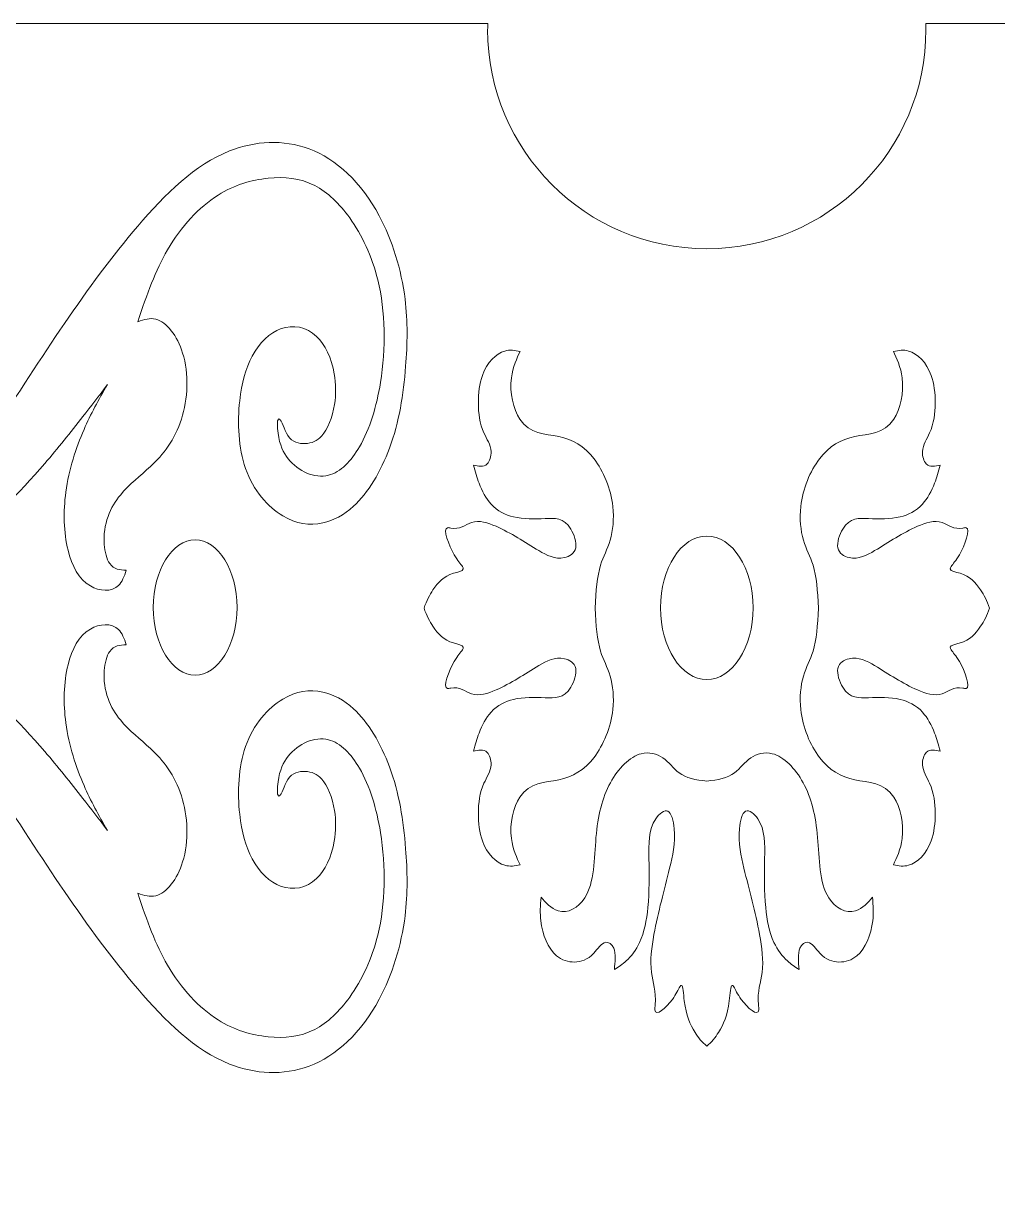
# Model space of a CAD drawing. Header units: millimetres. Extents: x -361 to 361, y -251 to 251.
# Drawn here: x -256.8 to -158.5, y 133.4 to 251.2 of the extents above; entities that cross this region are included whole.
import ezdxf

# ---------------------------------------------------------------- set-up
doc = ezdxf.new("R2010")
doc.units = ezdxf.units.MM
doc.header["$MEASUREMENT"] = 0
doc.layers.add('layer 1', color=7, linetype='Continuous')

msp = doc.modelspace()

# ---------------------------------------------------------------- linework, layer by layer
at = {"layer": 'layer 1', "lineweight": 9}
for points, knots in [([(-361.0487, 133.3888), (-361.0487, 133.3888), (-361.0487, 251.1888), (-361.0487, 251.1888), (-361.0487, 251.1888), (-361.0487, 251.1888), (-361.0487, 251.1888), (-361.0487, 251.1888), (-361.0487, 251.1888), (-361.0487, 251.1888), (-209.9237, 251.1888), (-209.9237, 251.1888)], [0, 0, 0, 0, 0.25, 0.25, 0.25, 0.25, 0.5, 0.5, 0.5, 0.5, 1, 1, 1, 1]), ([(-165.7737, 251.1888), (-165.7737, 251.1888), (-14.6486, 251.1888), (-14.6486, 251.1888), (-14.6486, 251.1888), (-14.6486, 251.1888), (-14.6486, 133.3888), (-14.6486, 133.3888)], [0, 0, 0, 0, 0.33333333, 0.33333333, 0.33333333, 0.33333333, 1, 1, 1, 1]), ([(-235.2217, 192.2889), (-235.2217, 192.2889), (-235.2217, 192.2889), (-235.2217, 192.2889), (-235.2217, 192.2889), (-235.2217, 192.2889), (-235.2217, 192.2889), (-235.2217, 192.2889)], [0, 0, 0, 0, 0.33333333, 0.33333333, 0.33333333, 0.33333333, 1, 1, 1, 1]), ([(-183.1754, 192.2595), (-183.1754, 192.2595), (-183.1754, 192.2595), (-183.1754, 192.2595), (-183.1754, 192.2595), (-183.1754, 192.2595), (-183.1754, 192.2595), (-183.1754, 192.2595)], [0, 0, 0, 0, 0.33333333, 0.33333333, 0.33333333, 0.33333333, 1, 1, 1, 1])]:
    msp.add_open_spline(points, degree=3, knots=knots, dxfattribs=at)
for points in [[(-209.9237, 251.1888), (-209.9309, 250.98), (-209.9487, 250.7745), (-209.9487, 250.5638)], [(-165.7487, 250.5638), (-165.7487, 250.7745), (-165.7664, 250.98), (-165.7737, 251.1888)], [(-209.9487, 250.5638), (-209.9487, 238.3585), (-200.054, 228.4638), (-187.8487, 228.4638)], [(-187.8487, 228.4638), (-175.6434, 228.4638), (-165.7487, 238.3585), (-165.7487, 250.5638)], [(-235.9739, 238.3209), (-233.4032, 239.3412), (-230.5666, 239.5129), (-227.9634, 238.5358)], [(-245.2391, 230.742), (-242.4528, 233.9976), (-239.4574, 236.9383), (-235.9739, 238.3209)], [(-227.9634, 238.5358), (-225.2015, 237.499), (-222.702, 235.1691), (-220.8896, 231.7828)], [(-227.3873, 234.8328), (-228.8731, 235.6009), (-230.4854, 235.7277), (-232.068, 235.5732)], [(-232.068, 235.5732), (-233.807, 235.4036), (-235.51, 234.894), (-237.1329, 233.8671)], [(-223.8589, 231.5639), (-224.9008, 233.0142), (-226.0964, 234.1655), (-227.3873, 234.8328)], [(-237.1329, 233.8671), (-239.0582, 232.6485), (-240.8706, 230.7017), (-242.2361, 228.3476)], [(-221.0247, 225.3216), (-221.6168, 227.7322), (-222.6314, 229.8556), (-223.8589, 231.5639)], [(-220.8896, 231.7828), (-219.5897, 229.3546), (-218.6432, 226.3833), (-218.2735, 223.368)], [(-259.7785, 210.0726), (-254.9117, 217.4923), (-250.4395, 224.6658), (-245.2391, 230.742)], [(-242.2361, 228.3476), (-243.4362, 226.2787), (-244.2911, 223.8954), (-245.2377, 221.1087)], [(-220.7603, 214.9675), (-220.1976, 218.4397), (-220.2415, 222.132), (-221.0247, 225.3216)], [(-218.2735, 223.368), (-217.998, 221.1198), (-218.0432, 218.8473), (-218.2182, 216.6137)], [(-245.2376, 221.1089), (-244.5812, 221.336), (-243.9952, 221.5054), (-243.4132, 221.3569)], [(-243.4132, 221.3569), (-242.3216, 221.0781), (-241.2445, 219.6805), (-240.7054, 217.9482)], [(-233.689, 217.6379), (-232.9646, 218.9983), (-231.9453, 220.0049), (-230.7573, 220.4096)], [(-230.7573, 220.4096), (-229.5836, 220.8093), (-228.2454, 220.6216), (-227.1932, 219.6142)], [(-227.1932, 219.6142), (-226.3446, 218.8016), (-225.682, 217.4557), (-225.4148, 215.847)], [(-240.7054, 217.9482), (-240.0571, 215.8646), (-240.187, 213.2968), (-240.8207, 211.2854)], [(-210.4804, 215.6881), (-210.0099, 217.0133), (-209.1011, 217.8977), (-208.2033, 218.1515)], [(-208.2033, 218.1515), (-207.7068, 218.2918), (-207.2137, 218.2393), (-206.6692, 218.0931)], [(-206.669, 218.0934), (-206.9889, 217.4955), (-207.4191, 216.5254), (-207.5551, 215.4563)], [(-169.0284, 218.0934), (-168.7083, 217.4955), (-168.2781, 216.5254), (-168.1422, 215.4563)], [(-167.4942, 218.1515), (-167.9906, 218.2918), (-168.4837, 218.2393), (-169.0283, 218.0931)], [(-165.2169, 215.6881), (-165.6874, 217.0133), (-166.5962, 217.8977), (-167.4942, 218.1515)], [(-234.9503, 213.1418), (-234.7577, 214.8892), (-234.3438, 216.4081), (-233.689, 217.6379)], [(-225.4148, 215.847), (-225.2503, 214.8571), (-225.2356, 213.7676), (-225.389, 212.7631)], [(-218.2182, 216.6137), (-218.4416, 213.7631), (-218.8764, 210.9757), (-219.8482, 208.3608)], [(-210.8861, 212.8705), (-210.8925, 213.9002), (-210.7685, 214.8767), (-210.4804, 215.6881)], [(-164.8113, 212.8705), (-164.8041, 213.9002), (-164.929, 214.8767), (-165.2169, 215.6881)], [(-248.272, 214.7865), (-249.1722, 213.5788), (-249.9692, 212.5621), (-250.7707, 211.5427)], [(-250.6535, 210.2312), (-249.9616, 211.823), (-249.2088, 213.2082), (-248.2722, 214.7864)], [(-222.8707, 208.4969), (-221.8191, 210.3027), (-221.1467, 212.5831), (-220.7603, 214.9675)], [(-207.5551, 215.4563), (-207.7449, 213.9633), (-207.3609, 212.2768), (-206.7102, 211.2765)], [(-168.1422, 215.4563), (-167.9523, 213.9633), (-168.3364, 212.2768), (-168.9871, 211.2765)], [(-234.3686, 206.3146), (-235.0843, 208.3727), (-235.1931, 210.9388), (-234.9503, 213.1418)], [(-225.389, 212.7631), (-225.5916, 211.437), (-226.0875, 210.2591), (-226.6783, 209.5884)], [(-210.3202, 209.8891), (-210.7557, 210.8535), (-210.8803, 211.8863), (-210.8861, 212.8705)], [(-165.3772, 209.8891), (-164.9416, 210.8535), (-164.8171, 211.8863), (-164.8113, 212.8705)], [(-250.7707, 211.5427), (-252.0261, 209.9457), (-253.2924, 208.3415), (-254.5983, 206.8236)], [(-240.8207, 211.2854), (-241.4814, 209.1884), (-242.6897, 207.6962), (-243.951, 206.5132)], [(-231.0359, 211.2891), (-231.2026, 211.1997), (-231.169, 210.4659), (-231.0839, 209.8515)], [(-230.9606, 211.2923), (-230.9867, 211.3031), (-231.0131, 211.3004), (-231.0359, 211.2891)], [(-230.1078, 209.6314), (-230.4884, 210.216), (-230.7114, 211.2009), (-230.9606, 211.2923)], [(-206.7102, 211.2765), (-205.7291, 209.7682), (-204.1418, 209.8192), (-202.7777, 209.5318)], [(-168.9871, 211.2765), (-169.9681, 209.7682), (-171.5555, 209.8192), (-172.9195, 209.5318)], [(-252.4901, 203.9297), (-252.184, 206.2386), (-251.4601, 208.3753), (-250.6535, 210.2312)], [(-231.0839, 209.8515), (-230.9176, 208.6501), (-230.5548, 207.9047), (-230.0576, 207.2866)], [(-209.6052, 208.0177), (-209.6431, 208.6937), (-210.044, 209.2777), (-210.3202, 209.8891)], [(-166.0921, 208.0177), (-166.0543, 208.6937), (-165.6533, 209.2777), (-165.3772, 209.8891)], [(-228.3543, 208.8213), (-228.9395, 208.7996), (-229.6418, 208.9156), (-230.1078, 209.6314)], [(-226.6783, 209.5884), (-227.1439, 209.0599), (-227.6686, 208.8464), (-228.3543, 208.8213)], [(-202.7777, 209.5318), (-201.37, 209.2354), (-200.2002, 208.5786), (-199.2099, 207.2723)], [(-172.9195, 209.5318), (-174.3272, 209.2354), (-175.497, 208.5786), (-176.4873, 207.2723)], [(-226.0085, 205.6215), (-224.78, 205.9286), (-223.7058, 207.063), (-222.8707, 208.4969)], [(-219.8482, 208.3608), (-220.7118, 206.0369), (-221.9995, 203.8493), (-223.4734, 202.4939)], [(-209.9806, 206.7694), (-209.7292, 207.0288), (-209.5788, 207.5458), (-209.6052, 208.0177)], [(-165.7168, 206.7694), (-165.9682, 207.0288), (-166.1186, 207.5458), (-166.0921, 208.0177)], [(-254.5983, 206.8236), (-257.2549, 203.7354), (-260.075, 201.004), (-262.9639, 198.489)], [(-243.951, 206.5132), (-244.9821, 205.5458), (-246.0485, 204.785), (-246.9852, 203.6312)], [(-230.6064, 201.533), (-232.0795, 202.4232), (-233.5865, 204.0655), (-234.3686, 206.3146)], [(-230.0576, 207.2866), (-229.026, 206.0043), (-227.416, 205.2699), (-226.0085, 205.6215)], [(-210.82, 204.8259), (-211.0354, 205.3879), (-211.1948, 205.9655), (-211.3704, 206.6527)], [(-211.3701, 206.6539), (-210.9097, 206.5544), (-210.3411, 206.3968), (-209.9806, 206.7694)], [(-199.2099, 207.2723), (-198.2848, 206.0521), (-197.5164, 204.2651), (-197.3221, 202.4603)], [(-176.4873, 207.2723), (-177.4124, 206.0521), (-178.1808, 204.2651), (-178.3751, 202.4603)], [(-164.3273, 206.6539), (-164.7877, 206.5544), (-165.3562, 206.3968), (-165.7168, 206.7694)], [(-164.8774, 204.8259), (-164.662, 205.3879), (-164.5026, 205.9655), (-164.327, 206.6527)], [(-252.2662, 198.0658), (-252.7082, 199.8625), (-252.7514, 201.9588), (-252.4901, 203.9297)], [(-209.6056, 202.7168), (-210.0997, 203.2687), (-210.5158, 204.0319), (-210.82, 204.8259)], [(-166.0919, 202.7168), (-165.5977, 203.2687), (-165.1816, 204.0319), (-164.8774, 204.8259)], [(-246.9852, 203.6312), (-247.4733, 203.0299), (-247.926, 202.3219), (-248.2334, 201.4619)], [(-207.3469, 201.4278), (-208.1475, 201.6199), (-208.9461, 201.9802), (-209.6056, 202.7168)], [(-168.3506, 201.4278), (-167.5501, 201.6199), (-166.7513, 201.9802), (-166.0919, 202.7168)], [(-248.2334, 201.4619), (-248.5334, 200.623), (-248.695, 199.6395), (-248.6175, 198.6419)], [(-226.5597, 200.8284), (-227.9009, 200.5278), (-229.2392, 200.7067), (-230.6064, 201.533)], [(-223.4734, 202.4939), (-224.4484, 201.5971), (-225.5051, 201.0647), (-226.5597, 200.8284)], [(-197.3221, 202.4603), (-197.1915, 201.247), (-197.3205, 200.0258), (-197.5928, 199.0843)], [(-178.3751, 202.4603), (-178.5058, 201.247), (-178.3767, 200.0258), (-178.1044, 199.0843)], [(-213.319, 197.602), (-213.8696, 198.5609), (-214.4935, 200.2482), (-214.0075, 200.3368)], [(-214.0075, 200.3368), (-213.9169, 200.3531), (-213.7877, 200.315), (-213.6646, 200.2893)], [(-213.6646, 200.2893), (-212.7771, 200.1086), (-212.199, 200.6519), (-211.5741, 200.8571)], [(-211.5741, 200.8571), (-210.787, 201.1155), (-209.9256, 200.8381), (-209.101, 200.4751)], [(-209.101, 200.4751), (-207.6018, 199.8166), (-206.2242, 198.8806), (-204.7785, 198.0246)], [(-204.1421, 201.2628), (-205.2647, 201.2123), (-206.3075, 201.1783), (-207.3469, 201.4278)], [(-201.563, 200.2016), (-202.2676, 201.3553), (-203.2312, 201.3037), (-204.1421, 201.2628)], [(-174.1344, 200.2016), (-173.4298, 201.3553), (-172.4663, 201.3037), (-171.5553, 201.2628)], [(-171.5553, 201.2628), (-170.4328, 201.2123), (-169.39, 201.1783), (-168.3506, 201.4278)], [(-166.5965, 200.4751), (-168.0956, 199.8166), (-169.4732, 198.8806), (-170.919, 198.0246)], [(-164.1234, 200.8571), (-164.9105, 201.1155), (-165.7718, 200.8381), (-166.5965, 200.4751)], [(-162.0329, 200.2893), (-162.9204, 200.1086), (-163.4985, 200.6519), (-164.1234, 200.8571)], [(-162.3784, 197.602), (-161.8279, 198.5609), (-161.204, 200.2482), (-161.69, 200.3368)], [(-161.69, 200.3368), (-161.7806, 200.3531), (-161.9097, 200.315), (-162.0329, 200.2893)], [(-239.4424, 199.0994), (-241.7734, 199.0994), (-243.6631, 196.0503), (-243.6632, 192.2889)], [(-235.2217, 192.2889), (-235.2217, 196.0503), (-237.1114, 199.0994), (-239.4424, 199.0994)], [(-201.0633, 198.2968), (-200.9558, 198.8445), (-201.2305, 199.6572), (-201.563, 200.2016)], [(-197.5928, 199.0843), (-197.8667, 198.1386), (-198.2859, 197.4752), (-198.5667, 196.5565)], [(-187.8478, 199.4964), (-190.4283, 199.4964), (-192.5204, 196.2564), (-192.5204, 192.2595)], [(-183.1754, 192.2595), (-183.1754, 196.2564), (-185.2673, 199.4964), (-187.8478, 199.4964)], [(-178.1044, 199.0843), (-177.8305, 198.1386), (-177.4115, 197.4752), (-177.1306, 196.5565)], [(-174.6341, 198.2968), (-174.7417, 198.8445), (-174.4669, 199.6572), (-174.1344, 200.2016)], [(-250.0081, 194.4589), (-251.1796, 195.1363), (-251.8772, 196.4853), (-252.2662, 198.0658)], [(-248.6175, 198.6419), (-248.5607, 197.909), (-248.3747, 197.1684), (-248.0607, 196.7206)], [(-204.7785, 198.0246), (-203.984, 197.5544), (-203.1691, 197.1081), (-202.1982, 197.3293)], [(-202.1982, 197.3293), (-201.707, 197.4413), (-201.1759, 197.7238), (-201.0633, 198.2968)], [(-173.4992, 197.3293), (-173.9904, 197.4413), (-174.5215, 197.7238), (-174.6341, 198.2968)], [(-170.919, 198.0246), (-171.7134, 197.5544), (-172.5283, 197.1081), (-173.4992, 197.3293)], [(-212.4968, 196.4288), (-212.6628, 196.691), (-212.9767, 197.0056), (-213.319, 197.602)], [(-163.2007, 196.4288), (-163.0347, 196.691), (-162.7207, 197.0056), (-162.3784, 197.602)], [(-248.0607, 196.7206), (-247.6499, 196.1352), (-247.02, 196.0504), (-246.3898, 196.0699)], [(-246.3902, 196.069), (-246.5908, 195.4099), (-246.82, 194.8647), (-247.1685, 194.5179)], [(-215.4646, 194.0553), (-214.9442, 194.8388), (-214.3797, 195.4417), (-213.405, 195.737)], [(-213.405, 195.737), (-212.961, 195.8715), (-212.4315, 195.9422), (-212.4045, 196.1733)], [(-212.4045, 196.1733), (-212.3959, 196.2459), (-212.4367, 196.3339), (-212.4968, 196.4288)], [(-198.5667, 196.5565), (-198.9049, 195.4496), (-199.0425, 193.9718), (-199.1032, 192.2263)], [(-177.1306, 196.5565), (-176.7924, 195.4496), (-176.6548, 193.9718), (-176.594, 192.2263)], [(-163.2929, 196.1733), (-163.3017, 196.2459), (-163.2607, 196.3339), (-163.2007, 196.4288)], [(-162.2923, 195.737), (-162.7365, 195.8715), (-163.2658, 195.9422), (-163.2929, 196.1733)], [(-160.2327, 194.0553), (-160.7532, 194.8388), (-161.3177, 195.4417), (-162.2923, 195.737)], [(-247.1685, 194.5179), (-247.8803, 193.8094), (-249.0898, 193.9279), (-250.0081, 194.4589)], [(-216.3636, 192.2246), (-216.1106, 192.9825), (-215.7965, 193.5556), (-215.4646, 194.0553)], [(-159.3337, 192.2246), (-159.5868, 192.9825), (-159.9008, 193.5556), (-160.2327, 194.0553)], [(-243.6632, 192.2889), (-243.6632, 188.5274), (-241.7734, 185.4779), (-239.4424, 185.4779)], [(-239.4424, 185.4779), (-237.1114, 185.4779), (-235.2217, 188.5272), (-235.2217, 192.2889)], [(-216.3636, 192.2246), (-216.1106, 191.4667), (-215.7965, 190.8935), (-215.4646, 190.3939)], [(-198.5667, 187.8949), (-198.9049, 189.0018), (-199.0425, 190.4794), (-199.1032, 192.2251)], [(-192.5204, 192.2595), (-192.5204, 188.2623), (-190.4285, 185.0221), (-187.8478, 185.0221)], [(-187.8478, 185.0221), (-185.2673, 185.0221), (-183.1754, 188.2623), (-183.1754, 192.2595)], [(-177.1306, 187.8949), (-176.7924, 189.0018), (-176.6548, 190.4794), (-176.594, 192.2251)], [(-159.3337, 192.2246), (-159.5868, 191.4667), (-159.9008, 190.8935), (-160.2327, 190.3939)], [(-250.0081, 190.119), (-251.1796, 189.4416), (-251.8772, 188.0928), (-252.2662, 186.5119)], [(-247.1685, 190.06), (-247.8803, 190.7683), (-249.0898, 190.65), (-250.0081, 190.119)], [(-246.3902, 188.5087), (-246.5908, 189.1679), (-246.82, 189.7131), (-247.1685, 190.06)], [(-215.4646, 190.3939), (-214.9442, 189.6102), (-214.3797, 189.0075), (-213.405, 188.7122)], [(-160.2327, 190.3939), (-160.7532, 189.6102), (-161.3177, 189.0075), (-162.2923, 188.7122)], [(-248.0607, 187.8573), (-247.6499, 188.4427), (-247.02, 188.5276), (-246.3898, 188.508)], [(-213.405, 188.7122), (-212.961, 188.5777), (-212.4315, 188.5071), (-212.4045, 188.2757)], [(-162.2923, 188.7122), (-162.7365, 188.5777), (-163.2658, 188.5071), (-163.2929, 188.2757)], [(-248.6175, 185.936), (-248.5607, 186.6689), (-248.3747, 187.4095), (-248.0607, 187.8573)], [(-212.4968, 188.0203), (-212.6628, 187.758), (-212.9767, 187.4432), (-213.319, 186.8468)], [(-212.4045, 188.2757), (-212.3959, 188.2034), (-212.4367, 188.1154), (-212.4968, 188.0203)], [(-204.7785, 186.4242), (-203.984, 186.8947), (-203.1691, 187.3407), (-202.1982, 187.1197)], [(-197.5928, 185.3667), (-197.8667, 186.3124), (-198.2859, 186.9758), (-198.5667, 187.8949)], [(-178.1044, 185.3667), (-177.8305, 186.3124), (-177.4115, 186.9758), (-177.1306, 187.8949)], [(-170.919, 186.4242), (-171.7134, 186.8947), (-172.5283, 187.3407), (-173.4992, 187.1197)], [(-163.2929, 188.2757), (-163.3017, 188.2034), (-163.2607, 188.1154), (-163.2007, 188.0203)], [(-163.2007, 188.0203), (-163.0347, 187.758), (-162.7207, 187.4432), (-162.3784, 186.8468)], [(-252.2662, 186.5119), (-252.7082, 184.7152), (-252.7514, 182.6189), (-252.4901, 180.6481)], [(-213.319, 186.8468), (-213.8696, 185.8879), (-214.4935, 184.2004), (-214.0075, 184.1121)], [(-209.101, 183.9738), (-207.6018, 184.6322), (-206.2242, 185.5684), (-204.7785, 186.4242)], [(-202.1982, 187.1197), (-201.707, 187.0078), (-201.1759, 186.725), (-201.0633, 186.152)], [(-201.0633, 186.152), (-200.9558, 185.6045), (-201.2305, 184.7918), (-201.563, 184.2474)], [(-174.6341, 186.152), (-174.7417, 185.6045), (-174.4669, 184.7918), (-174.1344, 184.2474)], [(-173.4992, 187.1197), (-173.9904, 187.0078), (-174.5215, 186.725), (-174.6341, 186.152)], [(-166.5965, 183.9738), (-168.0956, 184.6322), (-169.4732, 185.5684), (-170.919, 186.4242)], [(-162.3784, 186.8468), (-161.8279, 185.8879), (-161.204, 184.2004), (-161.69, 184.1121)], [(-254.5983, 177.7541), (-257.2549, 180.8425), (-260.075, 183.5739), (-262.9639, 186.0889)], [(-248.2334, 183.116), (-248.5334, 183.9547), (-248.695, 184.9382), (-248.6175, 185.936)], [(-197.3221, 181.991), (-197.1915, 183.2041), (-197.3205, 184.4252), (-197.5928, 185.3667)], [(-178.3751, 181.991), (-178.5058, 183.2041), (-178.3767, 184.4252), (-178.1044, 185.3667)], [(-226.5597, 183.7493), (-227.9009, 184.0498), (-229.2392, 183.8711), (-230.6064, 183.0449)], [(-214.0075, 184.1121), (-213.9169, 184.0957), (-213.7877, 184.1337), (-213.6646, 184.1596)], [(-213.6646, 184.1596), (-212.7771, 184.3403), (-212.199, 183.797), (-211.5741, 183.5919)], [(-211.5741, 183.5919), (-210.787, 183.3335), (-209.9256, 183.611), (-209.101, 183.9738)], [(-201.563, 184.2474), (-202.2676, 183.0936), (-203.2312, 183.1453), (-204.1421, 183.1862)], [(-174.1344, 184.2474), (-173.4298, 183.0936), (-172.4663, 183.1453), (-171.5553, 183.1862)], [(-164.1234, 183.5919), (-164.9105, 183.3335), (-165.7718, 183.611), (-166.5965, 183.9738)], [(-162.0329, 184.1596), (-162.9204, 184.3403), (-163.4985, 183.797), (-164.1234, 183.5919)], [(-161.69, 184.1121), (-161.7806, 184.0957), (-161.9097, 184.1337), (-162.0329, 184.1596)], [(-246.9852, 180.9467), (-247.4733, 181.548), (-247.926, 182.256), (-248.2334, 183.116)], [(-230.6064, 183.0449), (-232.0795, 182.1544), (-233.5865, 180.5121), (-234.3686, 178.263)], [(-223.4734, 182.0839), (-224.4484, 182.9805), (-225.5051, 183.5131), (-226.5597, 183.7493)], [(-207.3469, 183.0213), (-208.1475, 182.8292), (-208.9461, 182.4688), (-209.6056, 181.7322)], [(-204.1421, 183.1862), (-205.2647, 183.2365), (-206.3075, 183.2704), (-207.3469, 183.0213)], [(-171.5553, 183.1862), (-170.4328, 183.2365), (-169.39, 183.2704), (-168.3506, 183.0213)], [(-168.3506, 183.0213), (-167.5501, 182.8292), (-166.7513, 182.4688), (-166.0919, 181.7322)], [(-219.8482, 176.217), (-220.7118, 178.5407), (-221.9995, 180.7283), (-223.4734, 182.0839)], [(-209.6056, 181.7322), (-210.0997, 181.1803), (-210.5158, 180.4171), (-210.82, 179.6233)], [(-199.2099, 177.1789), (-198.2848, 178.3992), (-197.5164, 180.1862), (-197.3221, 181.991)], [(-176.4873, 177.1789), (-177.4124, 178.3992), (-178.1808, 180.1862), (-178.3751, 181.991)], [(-166.0919, 181.7322), (-165.5977, 181.1803), (-165.1816, 180.4171), (-164.8774, 179.6233)], [(-252.4901, 180.6481), (-252.184, 178.3393), (-251.4601, 176.2025), (-250.6535, 174.3467)], [(-243.951, 178.0647), (-244.9821, 179.0321), (-246.0485, 179.7927), (-246.9852, 180.9467)], [(-230.0576, 177.2904), (-229.026, 178.5727), (-227.416, 179.3072), (-226.0085, 178.9554)], [(-210.82, 179.6233), (-211.0354, 179.0611), (-211.1948, 178.4837), (-211.3704, 177.7963)], [(-164.8774, 179.6233), (-164.662, 179.0611), (-164.5026, 178.4837), (-164.327, 177.7963)], [(-240.8207, 173.2923), (-241.4814, 175.3892), (-242.6897, 176.8815), (-243.951, 178.0647)], [(-234.3686, 178.263), (-235.0843, 176.2049), (-235.1931, 173.6388), (-234.9503, 171.4358)], [(-226.0085, 178.9554), (-224.78, 178.6486), (-223.7058, 177.514), (-222.8707, 176.0802)], [(-211.3701, 177.7972), (-210.9097, 177.8966), (-210.3411, 178.0542), (-209.9806, 177.6817)], [(-164.3273, 177.7972), (-164.7877, 177.8966), (-165.3562, 178.0542), (-165.7168, 177.6817)], [(-250.7707, 173.0352), (-252.0261, 174.6322), (-253.2924, 176.2362), (-254.5983, 177.7541)], [(-231.0839, 174.7257), (-230.9176, 175.9271), (-230.5548, 176.6723), (-230.0576, 177.2904)], [(-209.9806, 177.6817), (-209.7292, 177.4222), (-209.5788, 176.9055), (-209.6052, 176.4336)], [(-202.7777, 174.9192), (-201.37, 175.2158), (-200.2002, 175.8726), (-199.2099, 177.1789)], [(-197.563, 174.6261), (-196.7752, 176.0589), (-195.6214, 177.2491), (-194.4562, 177.5501)], [(-194.4562, 177.5501), (-193.673, 177.7523), (-192.8845, 177.5525), (-192.2768, 177.1308)], [(-192.2768, 177.1308), (-191.6661, 176.7066), (-191.2378, 176.0573), (-190.6446, 175.6224)], [(-183.4207, 177.1308), (-184.0311, 176.7066), (-184.4594, 176.0573), (-185.0527, 175.6224)], [(-181.2411, 177.5501), (-182.0243, 177.7523), (-182.8128, 177.5525), (-183.4207, 177.1308)], [(-178.1344, 174.6261), (-178.9222, 176.0589), (-180.0759, 177.2491), (-181.2411, 177.5501)], [(-172.9195, 174.9192), (-174.3272, 175.2158), (-175.497, 175.8726), (-176.4873, 177.1789)], [(-165.7168, 177.6817), (-165.9682, 177.4222), (-166.1186, 176.9055), (-166.0921, 176.4336)], [(-228.3543, 175.7563), (-228.9395, 175.778), (-229.6418, 175.6623), (-230.1078, 174.9463)], [(-226.6783, 174.9893), (-227.1439, 175.5177), (-227.6686, 175.7312), (-228.3543, 175.7563)], [(-222.8707, 176.0802), (-221.8191, 174.2745), (-221.1467, 171.9939), (-220.7603, 169.6095)], [(-218.2182, 167.9639), (-218.4416, 170.8146), (-218.8764, 173.6019), (-219.8482, 176.217)], [(-209.6052, 176.4336), (-209.6431, 175.7573), (-210.044, 175.1735), (-210.3202, 174.5622)], [(-190.6446, 175.6224), (-189.9299, 175.0984), (-188.976, 174.8855), (-187.8489, 174.7914)], [(-185.0527, 175.6224), (-185.7673, 175.0984), (-186.7214, 174.8855), (-187.8483, 174.7914)], [(-166.0921, 176.4336), (-166.0543, 175.7573), (-165.6533, 175.1735), (-165.3772, 174.5622)], [(-259.7785, 174.5049), (-254.9117, 167.0854), (-250.4395, 159.9119), (-245.2391, 153.8355)], [(-250.6535, 174.3467), (-249.9616, 172.7549), (-249.2088, 171.3695), (-248.2722, 169.7913)], [(-231.0359, 173.2879), (-231.2026, 173.3773), (-231.169, 174.1113), (-231.0839, 174.7257)], [(-230.1078, 174.9463), (-230.4884, 174.3616), (-230.7114, 173.3768), (-230.9606, 173.2855)], [(-225.389, 171.8145), (-225.5916, 173.1406), (-226.0875, 174.3187), (-226.6783, 174.9893)], [(-210.3202, 174.5622), (-210.7557, 173.5978), (-210.8803, 172.565), (-210.8861, 171.5808)], [(-206.7102, 173.1748), (-205.7291, 174.683), (-204.1418, 174.632), (-202.7777, 174.9192)], [(-199.0217, 169.0996), (-198.8304, 171.2803), (-198.4063, 173.0922), (-197.563, 174.6261)], [(-176.6756, 169.0996), (-176.867, 171.2803), (-177.291, 173.0922), (-178.1344, 174.6261)], [(-168.9871, 173.1748), (-169.9681, 174.683), (-171.5555, 174.632), (-172.9195, 174.9192)], [(-165.3772, 174.5622), (-164.9416, 173.5978), (-164.8171, 172.565), (-164.8113, 171.5808)], [(-240.7054, 166.6297), (-240.0571, 168.7131), (-240.187, 171.2809), (-240.8207, 173.2923)], [(-230.9606, 173.2855), (-230.9867, 173.2746), (-231.0131, 173.2774), (-231.0359, 173.2879)], [(-207.5551, 168.9947), (-207.7449, 170.4877), (-207.3609, 172.1744), (-206.7102, 173.1748)], [(-168.1422, 168.9947), (-167.9523, 170.4877), (-168.3364, 172.1744), (-168.9871, 173.1748)], [(-248.272, 169.7912), (-249.1722, 170.999), (-249.9692, 172.0156), (-250.7707, 173.0352)], [(-234.9503, 171.4358), (-234.7577, 169.6886), (-234.3438, 168.1697), (-233.689, 166.9399)], [(-225.4148, 168.7306), (-225.2503, 169.7207), (-225.2356, 170.8102), (-225.389, 171.8145)], [(-210.8861, 171.5808), (-210.8925, 170.5511), (-210.7685, 169.5744), (-210.4804, 168.7632)], [(-192.9982, 170.9831), (-193.7432, 169.8918), (-193.7098, 168.3993), (-193.6834, 166.9883)], [(-191.7685, 171.7569), (-192.1221, 171.9238), (-192.6468, 171.4982), (-192.9982, 170.9831)], [(-191.1438, 169.9993), (-191.2161, 170.7601), (-191.3987, 171.5827), (-191.7685, 171.7569)], [(-184.5524, 169.9993), (-184.48, 170.7601), (-184.2975, 171.5827), (-183.9277, 171.7569)], [(-183.9277, 171.7569), (-183.5742, 171.9238), (-183.0495, 171.4982), (-182.6981, 170.9831)], [(-182.6981, 170.9831), (-181.9532, 169.8918), (-181.9865, 168.3993), (-182.0129, 166.9883)], [(-164.8113, 171.5808), (-164.8041, 170.5511), (-164.929, 169.5744), (-165.2169, 168.7632)], [(-191.5927, 166.0026), (-191.2891, 167.2332), (-191.0011, 168.4954), (-191.1438, 169.9993)], [(-184.1034, 166.0026), (-184.4071, 167.2332), (-184.695, 168.4954), (-184.5524, 169.9993)], [(-227.1932, 164.9634), (-226.3446, 165.7761), (-225.682, 167.122), (-225.4148, 168.7306)], [(-220.7603, 169.6095), (-220.1976, 166.1375), (-220.2415, 162.445), (-221.0247, 159.2556)], [(-210.4804, 168.7632), (-210.0099, 167.4378), (-209.1011, 166.5534), (-208.2033, 166.2997)], [(-206.669, 166.3576), (-206.9889, 166.9557), (-207.4191, 167.9256), (-207.5551, 168.9947)], [(-200.1481, 163.0088), (-199.1744, 164.5284), (-199.2073, 166.9871), (-199.0217, 169.0996)], [(-175.5492, 163.0088), (-176.523, 164.5284), (-176.4901, 166.9871), (-176.6756, 169.0996)], [(-169.0284, 166.3576), (-168.7083, 166.9557), (-168.2781, 167.9256), (-168.1422, 168.9947)], [(-165.2169, 168.7632), (-165.6874, 167.4378), (-166.5962, 166.5534), (-167.4942, 166.2997)], [(-218.2735, 161.2097), (-217.998, 163.4578), (-218.0432, 165.7303), (-218.2182, 167.9639)], [(-243.4132, 163.2208), (-242.3216, 163.4996), (-241.2445, 164.8972), (-240.7054, 166.6297)], [(-233.689, 166.9399), (-232.9646, 165.5795), (-231.9453, 164.5728), (-230.7573, 164.1681)], [(-208.2033, 166.2997), (-207.7068, 166.1595), (-207.2137, 166.2119), (-206.6692, 166.3578)], [(-193.6834, 166.9883), (-193.6507, 165.2495), (-193.629, 163.6344), (-193.7898, 162.0244)], [(-182.0129, 166.9883), (-182.0456, 165.2495), (-182.0675, 163.6344), (-181.9064, 162.0244)], [(-167.4942, 166.2997), (-167.9906, 166.1595), (-168.4837, 166.2119), (-169.0283, 166.3578)], [(-230.7573, 164.1681), (-229.5836, 163.7683), (-228.2454, 163.9562), (-227.1932, 164.9634)], [(-193.1749, 159.3074), (-192.7498, 161.6295), (-192.1454, 163.7633), (-191.5927, 166.0026)], [(-182.5214, 159.3074), (-182.9465, 161.6295), (-183.5509, 163.7633), (-184.1034, 166.0026)], [(-242.2361, 156.2296), (-243.4362, 158.2983), (-244.2911, 160.6818), (-245.2377, 163.4683)], [(-245.2376, 163.4689), (-244.5812, 163.2417), (-243.9952, 163.0723), (-243.4132, 163.2208)], [(-204.5868, 160.6981), (-204.6774, 161.4672), (-204.6435, 162.2309), (-204.5493, 163.0743)], [(-204.5494, 163.0726), (-204.1632, 162.5769), (-203.537, 161.9107), (-202.8467, 161.7001)], [(-202.8467, 161.7001), (-201.8828, 161.4061), (-200.7939, 162.0009), (-200.1481, 163.0088)], [(-172.8507, 161.7001), (-173.8146, 161.4061), (-174.9034, 162.0009), (-175.5492, 163.0088)], [(-171.148, 163.0726), (-171.5342, 162.5769), (-172.1603, 161.9107), (-172.8507, 161.7001)], [(-171.1105, 160.6981), (-171.02, 161.4672), (-171.0539, 162.2309), (-171.148, 163.0743)], [(-193.7898, 162.0244), (-193.9139, 160.7843), (-194.1465, 159.5474), (-194.622, 158.5259)], [(-181.9064, 162.0244), (-181.7824, 160.7843), (-181.5497, 159.5474), (-181.0742, 158.5259)], [(-220.8896, 152.7948), (-219.5897, 155.223), (-218.6432, 158.1945), (-218.2735, 161.2097)], [(-202.9964, 157.171), (-203.8519, 157.8998), (-204.4229, 159.3073), (-204.5868, 160.6981)], [(-172.7009, 157.171), (-171.8454, 157.8998), (-171.2744, 159.3073), (-171.1105, 160.6981)], [(-221.0247, 159.2556), (-221.6168, 156.8449), (-222.6314, 154.7216), (-223.8589, 153.013)], [(-193.4214, 155.4766), (-193.5883, 156.696), (-193.4092, 158.0301), (-193.1749, 159.3074)], [(-182.2749, 155.4766), (-182.108, 156.696), (-182.2872, 158.0301), (-182.5214, 159.3074)], [(-198.0442, 158.5267), (-198.4808, 158.468), (-198.8578, 157.8469), (-199.2524, 157.4192)], [(-197.2384, 157.9452), (-197.4059, 158.3346), (-197.7396, 158.5676), (-198.0442, 158.5267)], [(-197.1638, 155.7929), (-197.0996, 156.5062), (-196.9979, 157.3866), (-197.2384, 157.9452)], [(-194.622, 158.5259), (-194.9784, 157.7603), (-195.4711, 157.116), (-195.9836, 156.6448)], [(-181.0742, 158.5259), (-180.7178, 157.7603), (-180.2251, 157.116), (-179.7126, 156.6448)], [(-178.5336, 155.7929), (-178.5978, 156.5062), (-178.6995, 157.3866), (-178.459, 157.9452)], [(-178.459, 157.9452), (-178.2915, 158.3346), (-177.9577, 158.5676), (-177.6531, 158.5267)], [(-177.6531, 158.5267), (-177.2165, 158.468), (-176.8395, 157.8469), (-176.4449, 157.4192)], [(-201.1773, 156.5427), (-201.8421, 156.5318), (-202.4725, 156.7247), (-202.9964, 157.171)], [(-199.2524, 157.4192), (-199.875, 156.7446), (-200.5419, 156.5517), (-201.1773, 156.5427)], [(-176.4449, 157.4192), (-175.8222, 156.7446), (-175.1555, 156.5517), (-174.52, 156.5427)], [(-174.52, 156.5427), (-173.8553, 156.5318), (-173.2248, 156.7247), (-172.7009, 157.171)], [(-237.1329, 150.7101), (-239.0582, 151.9285), (-240.8706, 153.8755), (-242.2361, 156.2296)], [(-195.9836, 156.6448), (-196.3466, 156.3112), (-196.7193, 156.0643), (-197.163, 155.7921)], [(-179.7126, 156.6448), (-179.3498, 156.3112), (-178.9769, 156.0643), (-178.5332, 155.7921)], [(-193.0549, 152.2386), (-192.9383, 153.6135), (-193.289, 154.5088), (-193.4214, 155.4766)], [(-182.6414, 152.2386), (-182.7582, 153.6135), (-182.4074, 154.5088), (-182.2749, 155.4766)], [(-245.2391, 153.8355), (-242.4528, 150.5799), (-239.4574, 147.6392), (-235.9739, 146.2566)], [(-190.5625, 154.0476), (-190.7318, 153.7906), (-190.935, 153.3043), (-191.3201, 152.7738)], [(-190.3976, 154.1906), (-190.4442, 154.2042), (-190.5011, 154.1406), (-190.5625, 154.0476)], [(-190.1157, 152.6407), (-190.2026, 153.3287), (-190.2482, 154.1488), (-190.3976, 154.1906)], [(-185.5804, 152.6407), (-185.4936, 153.3287), (-185.448, 154.1488), (-185.2986, 154.1906)], [(-185.2986, 154.1906), (-185.2519, 154.2042), (-185.1951, 154.1406), (-185.1337, 154.0476)], [(-185.1337, 154.0476), (-184.9644, 153.7906), (-184.7612, 153.3043), (-184.3761, 152.7738)], [(-227.9634, 146.042), (-225.2015, 147.0786), (-222.702, 149.4086), (-220.8896, 152.7948)], [(-223.8589, 153.013), (-224.9008, 151.5628), (-226.0964, 150.4115), (-227.3873, 149.7442)], [(-193.0856, 151.7076), (-193.0962, 151.8479), (-193.0716, 152.0479), (-193.0549, 152.2386)], [(-191.3201, 152.7738), (-191.9392, 151.9211), (-193.0285, 150.9549), (-193.0856, 151.7076)], [(-189.03, 149.4506), (-189.536, 150.2568), (-189.9251, 151.1312), (-190.1157, 152.6407)], [(-186.6662, 149.4506), (-186.1602, 150.2568), (-185.7711, 151.1312), (-185.5804, 152.6407)], [(-184.3761, 152.7738), (-183.757, 151.9211), (-182.6678, 150.9549), (-182.6106, 151.7076)], [(-182.6106, 151.7076), (-182.6001, 151.8479), (-182.6246, 152.0479), (-182.6414, 152.2386)], [(-232.068, 149.0038), (-233.807, 149.1736), (-235.51, 149.683), (-237.1329, 150.7101)], [(-227.3873, 149.7442), (-228.8731, 148.9763), (-230.4854, 148.8494), (-232.068, 149.0038)], [(-187.8481, 148.0583), (-188.3374, 148.4502), (-188.7074, 148.9366), (-189.03, 149.4506)], [(-187.8481, 148.0583), (-187.3588, 148.4502), (-186.9887, 148.9366), (-186.6662, 149.4506)], [(-235.9739, 146.2566), (-233.4032, 145.2365), (-230.5666, 145.0646), (-227.9634, 146.042)]]:
    msp.add_open_spline(points, degree=3, dxfattribs=at)

doc.saveas('drawing.dxf')
